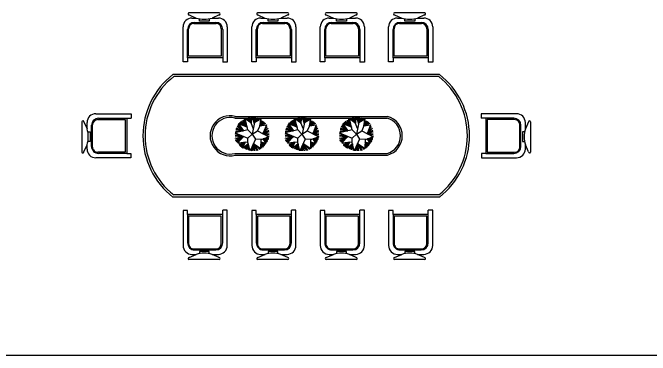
# Model space of a CAD drawing. Header units: millimetres. Extents: x 20731 to 81854, y 49951 to 93037.
# Drawn here: x 49297 to 56529, y 62216 to 66099 of the extents above; entities that cross this region are included whole.
import ezdxf

# ---------------------------------------------------------------- set-up
doc = ezdxf.new("R2010")
doc.units = ezdxf.units.MM
doc.layers.add('www.cad-blocks.net', color=7, linetype='Continuous')

# ---------------------------------------------------------------- blocks, each defined once
blk = doc.blocks.new('A$C4C123E81')
for p, q in [((1235.5, 5089.6), (1578.9, 5089.6)), ((1237.4, 5066.2), (1315.4, 5031)), ((1577, 5066.2), (1496.5, 5031)), ((1315.4, 5031), (1244.7, 5031)), ((1348.8, 5023.2), (1348.8, 4996.7)), ((1348.8, 4996.7), (1460.2, 4996.7)), ((1460.2, 4996.7), (1460.2, 5023.2)), ((1544.7, 5031), (1495.3, 5031)), ((1144.7, 4931), (1144.7, 4531)), ((1522.3, 4969.4), (1271.4, 4969.4)), ((1514.7, 4981), (1274.7, 4981)), ((1644.7, 4533.7), (1644.7, 4931)), ((1194.7, 4901), (1194.7, 4581)), ((1211.4, 4909.4), (1211.4, 4598.5)), ((1582.3, 4598.5), (1582.3, 4909.4)), ((1594.7, 4581), (1594.7, 4901)), ((1194.7, 4581), (1194.7, 4531)), ((1194.7, 4581), (1594.7, 4581)), ((1211.4, 4598.5), (1582.3, 4598.5)), ((1594.7, 4581), (1594.7, 4533.7)), ((1144.7, 4531), (1194.7, 4531)), ((1594.7, 4533.7), (1644.7, 4533.7)), ((699.8, 4056.9), (699.8, 1033.6)), ((2089.5, 4056.9), (2089.5, 1033.6)), ((159.5, 3980), (559.5, 3980)), ((559.5, 3980), (559.5, 3930)), ((723.8, 4048.6), (723.8, 1041.9)), ((2065.5, 4048.6), (2065.5, 1041.9)), ((2239.1, 3980), (2239.1, 3930)), ((2639.1, 3980), (2239.1, 3980)), ((181.1, 3913.2), (491.9, 3913.2)), ((189.5, 3930), (509.5, 3930)), ((491.9, 3913.2), (491.9, 3542.3)), ((509.5, 3930), (559.5, 3930)), ((509.5, 3930), (509.5, 3530)), ((2289.1, 3930), (2239.1, 3930)), ((2289.1, 3930), (2289.1, 3530)), ((2609.1, 3930), (2289.1, 3930)), ((2306.7, 3913.2), (2306.7, 3542.3)), ((2617.5, 3913.2), (2306.7, 3913.2)), ((0.9, 3889.2), (0.9, 3545.8)), ((24.3, 3887.3), (59.5, 3809.2)), ((59.5, 3809.2), (59.5, 3880)), ((109.5, 3610), (109.5, 3850)), ((121.1, 3602.3), (121.1, 3853.2)), ((2677.5, 3602.3), (2677.5, 3853.2)), ((2689.1, 3610), (2689.1, 3850)), ((2774.3, 3887.3), (2739.1, 3809.2)), ((2739.1, 3809.2), (2739.1, 3880)), ((2797.7, 3889.2), (2797.7, 3545.8)), ((67.3, 3775.9), (93.7, 3775.9)), ((93.7, 3775.9), (93.7, 3664.5)), ((2704.9, 3775.9), (2704.9, 3664.5)), ((2731.3, 3775.9), (2704.9, 3775.9)), ((24.3, 3547.7), (59.5, 3628.1)), ((59.5, 3580), (59.5, 3629.3)), ((93.7, 3664.5), (67.3, 3664.5)), ((2704.9, 3664.5), (2731.3, 3664.5)), ((2739.1, 3580), (2739.1, 3629.3)), ((2774.3, 3547.7), (2739.1, 3628.1)), ((556.8, 3480), (159.5, 3480)), ((491.9, 3542.3), (181.1, 3542.3)), ((509.5, 3530), (189.5, 3530)), ((509.5, 3530), (556.8, 3530)), ((556.8, 3530), (556.8, 3480)), ((2289.1, 3530), (2241.8, 3530)), ((2241.8, 3530), (2241.8, 3480)), ((2241.8, 3480), (2639.1, 3480)), ((2289.1, 3530), (2609.1, 3530)), ((2306.7, 3542.3), (2617.5, 3542.3)), ((1174.7, 1735.6), (1174.7, 3462)), ((1194.7, 1735.6), (1194.7, 3462)), ((1594.7, 1735.6), (1594.7, 3462)), ((1614.7, 1735.6), (1614.7, 3462)), ((1242.3, 3256.1), (1280.6, 3200.1)), ((1256.3, 3266.3), (1280.6, 3200.1)), ((1271.2, 3276.2), (1371.5, 3236.5)), ((1281.8, 3199.5), (1271.2, 3276.2)), ((1371.5, 3236.5), (1288.6, 3285.3)), ((1371.5, 3236.5), (1307.8, 3295.5)), ((1371.5, 3236.5), (1329.9, 3301.8)), ((1338.8, 3174.5), (1407, 3303.8)), ((1346.8, 3302.6), (1371.5, 3236.5)), ((1365.9, 3306.5), (1371.5, 3236.5)), ((1385.8, 3306.5), (1371.5, 3236.5)), ((1371.5, 3236.5), (1400.5, 3303.4)), ((1407, 3303.8), (1437.3, 3223.7)), ((1421.9, 3301.8), (1431.2, 3240)), ((1435.1, 3301.8), (1431.2, 3240)), ((1448.4, 3293.9), (1431.2, 3240)), ((1431.2, 3240), (1457.2, 3288.4)), ((1465.3, 3285.3), (1431.2, 3240)), ((1431.2, 3240), (1476.3, 3275)), ((1474.1, 3267.9), (1431.2, 3240)), ((1466.7, 3215.7), (1479.3, 3274.2)), ((1485.2, 3271.8), (1466.7, 3215.7)), ((1466.7, 3215.7), (1474.1, 3267.9)), ((1498.4, 3263.2), (1466.7, 3215.7)), ((159.5, 3205.3), (559.5, 3205.3)), ((559.5, 3205.3), (559.5, 3155.3)), ((1197.4, 3190.6), (1242.3, 3141.7)), ((1242.3, 3141.7), (1206.7, 3207.3)), ((1206.7, 3207.3), (1280.6, 3200.1)), ((1280.6, 3200.1), (1209.9, 3215.1)), ((1280.6, 3200.1), (1220.9, 3228.5)), ((1280.6, 3200.1), (1229.8, 3238.7)), ((1232.7, 3244.2), (1280.6, 3200.1)), ((1280.6, 3200.1), (1338.8, 3174.5)), ((1437.3, 3223.7), (1434.8, 3150.5)), ((1539.6, 3213.1), (1437.1, 3216.7)), ((1508.7, 3253.7), (1466.7, 3215.7)), ((1516.8, 3245), (1466.7, 3215.7)), ((1466.7, 3215.7), (1523.5, 3237.9)), ((1466.7, 3215.7), (1533.8, 3220.6)), ((1483.4, 3128.4), (1539.6, 3213.1)), ((1551.4, 3201.7), (1483.4, 3128.4)), ((1561, 3182.7), (1483.4, 3128.4)), ((2239.1, 3205.3), (2239.1, 3155.3)), ((2639.1, 3205.3), (2239.1, 3205.3)), ((0.9, 3114.5), (0.9, 2771.1)), ((24.3, 3112.6), (59.5, 3034.5)), ((181.1, 3138.5), (491.9, 3138.5)), ((189.5, 3155.3), (509.5, 3155.3)), ((491.9, 3138.5), (491.9, 2767.6)), ((509.5, 3155.3), (559.5, 3155.3)), ((509.5, 3155.3), (509.5, 2755.3)), ((1182.8, 3114.9), (1257.2, 3138.7)), ((1254.5, 3102.9), (1182.8, 3114.9)), ((1257.2, 3138.7), (1183.4, 3142.5)), ((1257.2, 3138.7), (1183.4, 3128.3)), ((1242.3, 3141.7), (1186.3, 3151.2)), ((1242.3, 3141.7), (1191.5, 3168.5)), ((1192.2, 3174.1), (1242.3, 3141.7)), ((1242.3, 3141.7), (1374.6, 3114.8)), ((1243.8, 3097.6), (1316.1, 3126.7)), ((1374.8, 3114.5), (1326.8, 3066.5)), ((1374.8, 3114.5), (1338.8, 3174.5)), ((1374.8, 3114.5), (1434.8, 3150.5)), ((1422.8, 3066.5), (1374.8, 3114.5)), ((1434.8, 3150.5), (1566.9, 3090.5)), ((1566.9, 3167), (1483.4, 3128.4)), ((1566.9, 3143.3), (1483.4, 3128.4)), ((1566.9, 3107.8), (1483.4, 3128.4)), ((1566.9, 3126), (1483.4, 3128.4)), ((2289.1, 3155.3), (2239.1, 3155.3)), ((2289.1, 3155.3), (2289.1, 2755.3)), ((2609.1, 3155.3), (2289.1, 3155.3)), ((2306.7, 3138.5), (2306.7, 2767.6)), ((2617.5, 3138.5), (2306.7, 3138.5)), ((2774.3, 3112.6), (2739.1, 3034.5)), ((2797.7, 3114.5), (2797.7, 2771.1)), ((59.5, 3034.5), (59.5, 3105.3)), ((109.5, 2835.3), (109.5, 3075.3)), ((121.1, 2827.6), (121.1, 3078.5)), ((1184.1, 3102.3), (1252.6, 3103.1)), ((1243.8, 3097.6), (1184.1, 3086.5)), ((1185.6, 3080.2), (1243.8, 3097.6)), ((1189.3, 3064.4), (1243.8, 3097.6)), ((1193.7, 3049.5), (1243.8, 3097.6)), ((1200.2, 3034.7), (1243.8, 3097.6)), ((1326.8, 3066.5), (1200.2, 3034.7)), ((1296.7, 3059), (1204.7, 3027.4)), ((1212.1, 3014), (1296.7, 3059)), ((1220.9, 3000.6), (1296.7, 3059)), ((1229.8, 2987.2), (1296.7, 3059)), ((1296.7, 3059), (1242.3, 2975.3)), ((1296.7, 3059), (1253.3, 2966.6)), ((1296.7, 3059), (1259.2, 2961.2)), ((1326.8, 3066.5), (1362.9, 2922.9)), ((1362.9, 2922.9), (1422.8, 3066.5)), ((1470.9, 3066.5), (1422.8, 3066.5)), ((1475.2, 2950.8), (1464.6, 3066.5)), ((1566.9, 3090.5), (1470.9, 3066.5)), ((1486, 3070.3), (1558.8, 3072.3)), ((1532.5, 3004.9), (1486, 3070.3)), ((1486, 3070.3), (1534.5, 3012.4)), ((1486, 3070.3), (1541.8, 3027.4)), ((1486, 3070.3), (1552.2, 3055.8)), ((1486, 3070.3), (1549.2, 3042.4)), ((2677.5, 2827.6), (2677.5, 3078.5)), ((2689.1, 2835.3), (2689.1, 3075.3)), ((2739.1, 3034.5), (2739.1, 3105.3)), ((67.3, 3001.2), (93.7, 3001.2)), ((93.7, 3001.2), (93.7, 2889.7)), ((1259.2, 2961.2), (1339.3, 3016.6)), ((1339.3, 3016.6), (1268, 2955.6)), ((1339.3, 3016.6), (1280.6, 2949.3)), ((1339.3, 3016.6), (1289.4, 2943)), ((1339.3, 3016.6), (1307.1, 2934.3)), ((1315.2, 2930.4), (1339.3, 3016.6)), ((1327.7, 2928.8), (1339.3, 3016.6)), ((1344.6, 2925.7), (1339.3, 3016.6)), ((1402, 3016.6), (1371.8, 2922.5)), ((1402, 3016.6), (1391.7, 2922.5)), ((1471.9, 2945.4), (1402, 3016.6)), ((1459.4, 2934.3), (1402, 3016.6)), ((1447.6, 2927.2), (1402, 3016.6)), ((1430.7, 2922.5), (1402, 3016.6)), ((1402, 3016.6), (1410.1, 2922.5)), ((1402, 3016.6), (1475.2, 2950.8)), ((1467.5, 3034.6), (1480.8, 2954.8)), ((1467.5, 3034.6), (1496.9, 2964.3)), ((1503.6, 2969.8), (1467.5, 3034.6)), ((1513.1, 2977.7), (1467.5, 3034.6)), ((1467.5, 3034.6), (1532.5, 3004.9)), ((1530.1, 2999), (1467.5, 3034.6)), ((1522, 2988), (1467.5, 3034.6)), ((2704.9, 3001.2), (2704.9, 2889.7)), ((2731.3, 3001.2), (2704.9, 3001.2)), ((24.3, 2773), (59.5, 2853.4)), ((59.5, 2805.3), (59.5, 2854.6)), ((93.7, 2889.7), (67.3, 2889.7)), ((2704.9, 2889.7), (2731.3, 2889.7)), ((2739.1, 2805.3), (2739.1, 2854.6)), ((2774.3, 2773), (2739.1, 2853.4)), ((491.9, 2767.6), (181.1, 2767.6)), ((509.5, 2755.3), (189.5, 2755.3)), ((509.5, 2755.3), (556.8, 2755.3)), ((556.8, 2755.3), (556.8, 2705.3)), ((2289.1, 2755.3), (2241.8, 2755.3)), ((2241.8, 2755.3), (2241.8, 2705.3)), ((2289.1, 2755.3), (2609.1, 2755.3)), ((2306.7, 2767.6), (2617.5, 2767.6)), ((556.8, 2705.3), (159.5, 2705.3)), ((1371.5, 2619.2), (1307.8, 2678.2)), ((1371.5, 2619.2), (1329.9, 2684.5)), ((1338.8, 2557.2), (1407, 2686.5)), ((1346.8, 2685.3), (1371.5, 2619.2)), ((1365.9, 2689.2), (1371.5, 2619.2)), ((1385.8, 2689.2), (1371.5, 2619.2)), ((1371.5, 2619.2), (1400.5, 2686.1)), ((1407, 2686.5), (1437.3, 2606.4)), ((1421.9, 2684.5), (1431.2, 2622.7)), ((1435.1, 2684.5), (1431.2, 2622.7)), ((1448.4, 2676.6), (1431.2, 2622.7)), ((2241.8, 2705.3), (2639.1, 2705.3)), ((1280.6, 2582.7), (1220.9, 2611.1)), ((1280.6, 2582.7), (1229.8, 2621.4)), ((1232.7, 2626.9), (1280.6, 2582.7)), ((1242.3, 2638.7), (1280.6, 2582.7)), ((1256.3, 2649), (1280.6, 2582.7)), ((1271.2, 2658.9), (1371.5, 2619.2)), ((1281.8, 2582.2), (1271.2, 2658.9)), ((1371.5, 2619.2), (1288.6, 2667.9)), ((1431.2, 2622.7), (1457.2, 2671.1)), ((1465.3, 2667.9), (1431.2, 2622.7)), ((1431.2, 2622.7), (1476.3, 2657.7)), ((1474.1, 2650.6), (1431.2, 2622.7)), ((1437.3, 2606.4), (1434.8, 2533.2)), ((1466.7, 2598.3), (1479.3, 2656.9)), ((1485.2, 2654.5), (1466.7, 2598.3)), ((1466.7, 2598.3), (1474.1, 2650.6)), ((1498.4, 2645.8), (1466.7, 2598.3)), ((1508.7, 2636.4), (1466.7, 2598.3)), ((1516.8, 2627.7), (1466.7, 2598.3)), ((1466.7, 2598.3), (1523.5, 2620.6)), ((1466.7, 2598.3), (1533.8, 2603.2)), ((1242.3, 2524.4), (1186.3, 2533.9)), ((1242.3, 2524.4), (1191.5, 2551.2)), ((1192.2, 2556.7), (1242.3, 2524.4)), ((1197.4, 2573.3), (1242.3, 2524.4)), ((1242.3, 2524.4), (1206.7, 2590)), ((1206.7, 2590), (1280.6, 2582.7)), ((1280.6, 2582.7), (1209.9, 2597.7)), ((1280.6, 2582.7), (1338.8, 2557.2)), ((1374.8, 2497.2), (1338.8, 2557.2)), ((1374.8, 2497.2), (1434.8, 2533.2)), ((1434.8, 2533.2), (1566.9, 2473.2)), ((1539.6, 2595.8), (1437.1, 2599.4)), ((1483.4, 2511.1), (1539.6, 2595.8)), ((1551.4, 2584.3), (1483.4, 2511.1)), ((1561, 2565.4), (1483.4, 2511.1)), ((1566.9, 2549.6), (1483.4, 2511.1)), ((1182.8, 2497.6), (1257.2, 2521.4)), ((1254.5, 2485.6), (1182.8, 2497.6)), ((1257.2, 2521.4), (1183.4, 2525.2)), ((1257.2, 2521.4), (1183.4, 2511)), ((1184.1, 2485), (1252.6, 2485.7)), ((1243.8, 2480.2), (1184.1, 2469.2)), ((1185.6, 2462.9), (1243.8, 2480.2)), ((1189.3, 2447.1), (1243.8, 2480.2)), ((1193.7, 2432.1), (1243.8, 2480.2)), ((1200.2, 2417.4), (1243.8, 2480.2)), ((1242.3, 2524.4), (1374.6, 2497.5)), ((1243.8, 2480.2), (1316.1, 2509.4)), ((1374.8, 2497.2), (1326.8, 2449.2)), ((1422.8, 2449.2), (1374.8, 2497.2)), ((1566.9, 2473.2), (1470.9, 2449.2)), ((1566.9, 2526), (1483.4, 2511.1)), ((1566.9, 2490.5), (1483.4, 2511.1)), ((1566.9, 2508.6), (1483.4, 2511.1)), ((159.5, 2428.8), (559.5, 2428.8)), ((559.5, 2428.8), (559.5, 2378.8)), ((1326.8, 2449.2), (1200.2, 2417.4)), ((1296.7, 2441.6), (1204.7, 2410)), ((1212.1, 2396.6), (1296.7, 2441.6)), ((1220.9, 2383.2), (1296.7, 2441.6)), ((1229.8, 2369.8), (1296.7, 2441.6)), ((1296.7, 2441.6), (1242.3, 2358)), ((1296.7, 2441.6), (1253.3, 2349.3)), ((1296.7, 2441.6), (1259.2, 2343.9)), ((1259.2, 2343.9), (1339.3, 2399.3)), ((1339.3, 2399.3), (1268, 2338.3)), ((1339.3, 2399.3), (1280.6, 2332)), ((1339.3, 2399.3), (1289.4, 2325.7)), ((1339.3, 2399.3), (1307.1, 2317)), ((1315.2, 2313), (1339.3, 2399.3)), ((1326.8, 2449.2), (1362.9, 2305.5)), ((1327.7, 2311.5), (1339.3, 2399.3)), ((1344.6, 2308.3), (1339.3, 2399.3)), ((1362.9, 2305.5), (1422.8, 2449.2)), ((1402, 2399.3), (1371.8, 2305.2)), ((1402, 2399.3), (1391.7, 2305.2)), ((1471.9, 2328), (1402, 2399.3)), ((1459.4, 2317), (1402, 2399.3)), ((1447.6, 2309.9), (1402, 2399.3)), ((1430.7, 2305.2), (1402, 2399.3)), ((1402, 2399.3), (1410.1, 2305.2)), ((1402, 2399.3), (1475.2, 2333.5)), ((1470.9, 2449.2), (1422.8, 2449.2)), ((1475.2, 2333.5), (1464.6, 2449.2)), ((1467.5, 2417.3), (1480.8, 2337.5)), ((1467.5, 2417.3), (1496.9, 2347)), ((1503.6, 2352.5), (1467.5, 2417.3)), ((1513.1, 2360.4), (1467.5, 2417.3)), ((1467.5, 2417.3), (1532.5, 2387.6)), ((1530.1, 2381.7), (1467.5, 2417.3)), ((1522, 2370.6), (1467.5, 2417.3)), ((1486, 2453), (1558.8, 2455)), ((1532.5, 2387.6), (1486, 2453)), ((1486, 2453), (1534.5, 2395.1)), ((1486, 2453), (1541.8, 2410)), ((1486, 2453), (1552.2, 2438.4)), ((1486, 2453), (1549.2, 2425)), ((2239.1, 2428.8), (2239.1, 2378.8)), ((2639.1, 2428.8), (2239.1, 2428.8)), ((0.9, 2338), (0.9, 1994.6)), ((24.3, 2336.1), (59.5, 2258)), ((59.5, 2258), (59.5, 2328.8)), ((181.1, 2362), (491.9, 2362)), ((189.5, 2378.8), (509.5, 2378.8)), ((491.9, 2362), (491.9, 1991.2)), ((509.5, 2378.8), (559.5, 2378.8)), ((509.5, 2378.8), (509.5, 1978.8)), ((2289.1, 2378.8), (2239.1, 2378.8)), ((2289.1, 2378.8), (2289.1, 1978.8)), ((2609.1, 2378.8), (2289.1, 2378.8)), ((2306.7, 2362), (2306.7, 1991.2)), ((2617.5, 2362), (2306.7, 2362)), ((2774.3, 2336.1), (2739.1, 2258)), ((2739.1, 2258), (2739.1, 2328.8)), ((2797.7, 2338), (2797.7, 1994.6)), ((109.5, 2058.8), (109.5, 2298.8)), ((121.1, 2051.2), (121.1, 2302)), ((2677.5, 2051.2), (2677.5, 2302)), ((2689.1, 2058.8), (2689.1, 2298.8)), ((67.3, 2224.7), (93.7, 2224.7)), ((93.7, 2224.7), (93.7, 2113.3)), ((2704.9, 2224.7), (2704.9, 2113.3)), ((2731.3, 2224.7), (2704.9, 2224.7)), ((93.7, 2113.3), (67.3, 2113.3)), ((1371.5, 2054.1), (1288.6, 2102.9)), ((1371.5, 2054.1), (1307.8, 2113.1)), ((1371.5, 2054.1), (1329.9, 2119.4)), ((1338.8, 1992.1), (1407, 2121.4)), ((1346.8, 2120.2), (1371.5, 2054.1)), ((1365.9, 2124.1), (1371.5, 2054.1)), ((1385.8, 2124.1), (1371.5, 2054.1)), ((1371.5, 2054.1), (1400.5, 2121)), ((1407, 2121.4), (1437.3, 2041.4)), ((1421.9, 2119.4), (1431.2, 2057.6)), ((1435.1, 2119.4), (1431.2, 2057.6)), ((1448.4, 2111.5), (1431.2, 2057.6)), ((1431.2, 2057.6), (1457.2, 2106)), ((1465.3, 2102.9), (1431.2, 2057.6)), ((2704.9, 2113.3), (2731.3, 2113.3)), ((24.3, 1996.5), (59.5, 2076.9)), ((59.5, 2028.8), (59.5, 2078.2)), ((1242.3, 1959.3), (1206.7, 2024.9)), ((1206.7, 2024.9), (1280.6, 2017.7)), ((1280.6, 2017.7), (1209.9, 2032.7)), ((1280.6, 2017.7), (1220.9, 2046.1)), ((1280.6, 2017.7), (1229.8, 2056.3)), ((1232.7, 2061.8), (1280.6, 2017.7)), ((1242.3, 2073.7), (1280.6, 2017.7)), ((1256.3, 2083.9), (1280.6, 2017.7)), ((1271.2, 2093.8), (1371.5, 2054.1)), ((1281.8, 2017.1), (1271.2, 2093.8)), ((1431.2, 2057.6), (1476.3, 2092.6)), ((1474.1, 2085.5), (1431.2, 2057.6)), ((1437.3, 2041.4), (1434.8, 1968.1)), ((1539.6, 2030.7), (1437.1, 2034.3)), ((1466.7, 2033.3), (1479.3, 2091.8)), ((1485.2, 2089.4), (1466.7, 2033.3)), ((1466.7, 2033.3), (1474.1, 2085.5)), ((1498.4, 2080.8), (1466.7, 2033.3)), ((1508.7, 2071.3), (1466.7, 2033.3)), ((1516.8, 2062.6), (1466.7, 2033.3)), ((1466.7, 2033.3), (1523.5, 2055.5)), ((1466.7, 2033.3), (1533.8, 2038.2)), ((1483.4, 1946), (1539.6, 2030.7)), ((2739.1, 2028.8), (2739.1, 2078.2)), ((2774.3, 1996.5), (2739.1, 2076.9)), ((491.9, 1991.2), (181.1, 1991.2)), ((509.5, 1978.8), (189.5, 1978.8)), ((509.5, 1978.8), (556.8, 1978.8)), ((556.8, 1978.8), (556.8, 1928.8)), ((1182.8, 1932.5), (1257.2, 1956.3)), ((1257.2, 1956.3), (1183.4, 1960.1)), ((1257.2, 1956.3), (1183.4, 1945.9)), ((1242.3, 1959.3), (1186.3, 1968.8)), ((1242.3, 1959.3), (1191.5, 1986.2)), ((1192.2, 1991.7), (1242.3, 1959.3)), ((1197.4, 2008.2), (1242.3, 1959.3)), ((1242.3, 1959.3), (1374.6, 1932.4)), ((1280.6, 2017.7), (1338.8, 1992.1)), ((1374.8, 1932.1), (1338.8, 1992.1)), ((1374.8, 1932.1), (1434.8, 1968.1)), ((1434.8, 1968.1), (1566.9, 1908.1)), ((1551.4, 2019.3), (1483.4, 1946)), ((1561, 2000.3), (1483.4, 1946)), ((1566.9, 1984.6), (1483.4, 1946)), ((1566.9, 1960.9), (1483.4, 1946)), ((2289.1, 1978.8), (2241.8, 1978.8)), ((2241.8, 1978.8), (2241.8, 1928.8)), ((2289.1, 1978.8), (2609.1, 1978.8)), ((2306.7, 1991.2), (2617.5, 1991.2)), ((556.8, 1928.8), (159.5, 1928.8)), ((1254.5, 1920.5), (1182.8, 1932.5)), ((1184.1, 1919.9), (1252.6, 1920.7)), ((1243.8, 1915.2), (1184.1, 1904.1)), ((1185.6, 1897.8), (1243.8, 1915.2)), ((1189.3, 1882), (1243.8, 1915.2)), ((1193.7, 1867.1), (1243.8, 1915.2)), ((1200.2, 1852.4), (1243.8, 1915.2)), ((1326.8, 1884.1), (1200.2, 1852.4)), ((1243.8, 1915.2), (1316.1, 1944.3)), ((1374.8, 1932.1), (1326.8, 1884.1)), ((1326.8, 1884.1), (1362.9, 1740.5)), ((1362.9, 1740.5), (1422.8, 1884.1)), ((1422.8, 1884.1), (1374.8, 1932.1)), ((1470.9, 1884.1), (1422.8, 1884.1)), ((1475.2, 1768.4), (1464.6, 1884.1)), ((1566.9, 1908.1), (1470.9, 1884.1)), ((1566.9, 1925.4), (1483.4, 1946)), ((1566.9, 1943.6), (1483.4, 1946)), ((1486, 1887.9), (1558.8, 1889.9)), ((1532.5, 1822.5), (1486, 1887.9)), ((1486, 1887.9), (1534.5, 1830)), ((1486, 1887.9), (1541.8, 1845)), ((1486, 1887.9), (1552.2, 1873.4)), ((1486, 1887.9), (1549.2, 1860)), ((2241.8, 1928.8), (2639.1, 1928.8)), ((1296.7, 1876.6), (1204.7, 1845)), ((1212.1, 1831.6), (1296.7, 1876.6)), ((1220.9, 1818.2), (1296.7, 1876.6)), ((1229.8, 1804.8), (1296.7, 1876.6)), ((1296.7, 1876.6), (1242.3, 1792.9)), ((1296.7, 1876.6), (1253.3, 1784.3)), ((1296.7, 1876.6), (1259.2, 1778.9)), ((1259.2, 1778.9), (1339.3, 1834.2)), ((1339.3, 1834.2), (1268, 1773.2)), ((1339.3, 1834.2), (1280.6, 1766.9)), ((1339.3, 1834.2), (1289.4, 1760.6)), ((1339.3, 1834.2), (1307.1, 1751.9)), ((1315.2, 1748), (1339.3, 1834.2)), ((1327.7, 1746.4), (1339.3, 1834.2)), ((1344.6, 1743.3), (1339.3, 1834.2)), ((1402, 1834.2), (1371.8, 1740.1)), ((1402, 1834.2), (1391.7, 1740.1)), ((1471.9, 1763), (1402, 1834.2)), ((1459.4, 1751.9), (1402, 1834.2)), ((1447.6, 1744.8), (1402, 1834.2)), ((1430.7, 1740.1), (1402, 1834.2)), ((1402, 1834.2), (1410.1, 1740.1)), ((1402, 1834.2), (1475.2, 1768.4)), ((1467.5, 1852.2), (1480.8, 1772.4)), ((1467.5, 1852.2), (1496.9, 1781.9)), ((1503.6, 1787.4), (1467.5, 1852.2)), ((1513.1, 1795.3), (1467.5, 1852.2)), ((1467.5, 1852.2), (1532.5, 1822.5)), ((1530.1, 1816.6), (1467.5, 1852.2)), ((1522, 1805.6), (1467.5, 1852.2)), ((159.5, 1649.1), (559.5, 1649.1)), ((189.5, 1599.1), (509.5, 1599.1)), ((509.5, 1599.1), (559.5, 1599.1)), ((509.5, 1599.1), (509.5, 1199.1)), ((559.5, 1649.1), (559.5, 1599.1)), ((2239.1, 1649.1), (2239.1, 1599.1)), ((2639.1, 1649.1), (2239.1, 1649.1)), ((2289.1, 1599.1), (2239.1, 1599.1)), ((2289.1, 1599.1), (2289.1, 1199.1)), ((2609.1, 1599.1), (2289.1, 1599.1)), ((0.9, 1558.4), (0.9, 1214.9)), ((24.3, 1556.4), (59.5, 1478.4)), ((59.5, 1478.4), (59.5, 1549.1)), ((109.5, 1279.1), (109.5, 1519.1)), ((121.1, 1271.5), (121.1, 1522.4)), ((181.1, 1582.4), (491.9, 1582.4)), ((491.9, 1582.4), (491.9, 1211.5)), ((2306.7, 1582.4), (2306.7, 1211.5)), ((2617.5, 1582.4), (2306.7, 1582.4)), ((2677.5, 1271.5), (2677.5, 1522.4)), ((2689.1, 1279.1), (2689.1, 1519.1)), ((2774.3, 1556.4), (2739.1, 1478.4)), ((2739.1, 1478.4), (2739.1, 1549.1)), ((2797.7, 1558.4), (2797.7, 1214.9)), ((67.3, 1445), (93.7, 1445)), ((93.7, 1445), (93.7, 1333.6)), ((2704.9, 1445), (2704.9, 1333.6)), ((2731.3, 1445), (2704.9, 1445)), ((93.7, 1333.6), (67.3, 1333.6)), ((2704.9, 1333.6), (2731.3, 1333.6)), ((24.3, 1216.9), (59.5, 1297.3)), ((59.5, 1249.1), (59.5, 1298.5)), ((2739.1, 1249.1), (2739.1, 1298.5)), ((2774.3, 1216.9), (2739.1, 1297.3)), ((491.9, 1211.5), (181.1, 1211.5)), ((509.5, 1199.1), (189.5, 1199.1)), ((509.5, 1199.1), (556.8, 1199.1)), ((556.8, 1199.1), (556.8, 1149.1)), ((2289.1, 1199.1), (2241.8, 1199.1)), ((2241.8, 1199.1), (2241.8, 1149.1)), ((2289.1, 1199.1), (2609.1, 1199.1)), ((2306.7, 1211.5), (2617.5, 1211.5)), ((556.8, 1149.1), (159.5, 1149.1)), ((2241.8, 1149.1), (2639.1, 1149.1)), ((1144.7, 559.5), (1194.7, 559.5)), ((1144.7, 159.5), (1144.7, 559.5)), ((1194.7, 509.5), (1194.7, 559.5)), ((1194.7, 509.5), (1594.7, 509.5)), ((1194.7, 189.5), (1194.7, 509.5)), ((1594.7, 509.5), (1594.7, 556.8)), ((1594.7, 556.8), (1644.7, 556.8)), ((1594.7, 509.5), (1594.7, 189.5)), ((1644.7, 556.8), (1644.7, 159.5)), ((1211.4, 491.9), (1582.3, 491.9)), ((1211.4, 181.1), (1211.4, 491.9)), ((1582.3, 491.9), (1582.3, 181.1)), ((1522.3, 121.1), (1271.4, 121.1)), ((1514.7, 109.5), (1274.7, 109.5)), ((1348.8, 93.7), (1460.2, 93.7)), ((1348.8, 67.3), (1348.8, 93.7)), ((1460.2, 93.7), (1460.2, 67.3)), ((1235.5, 0.9), (1578.9, 0.9)), ((1237.4, 24.3), (1315.4, 59.5)), ((1315.4, 59.5), (1244.7, 59.5)), ((1544.7, 59.5), (1495.3, 59.5)), ((1577, 24.3), (1496.5, 59.5))]:
    blk.add_line(p, q)
for centre, radius, start, end in [((1237, 5078.4), 12.2, 98.79085, 276.74154), ((1577.3, 5078.4), 12.2, 263.25846, 81.20915), ((1244.7, 4931), 100, 90, 180), ((1406, 5314.7), 297.8, 252.29768, 287.70232), ((1544.7, 4931), 100, 0, 90), ((1274.7, 4901), 80, 90, 180), ((1271.4, 4909.4), 60, 90, 180), ((1514.7, 4901), 80, 0, 90), ((1522.3, 4909.4), 60, 0, 90), ((1394.7, 3517.8), 879.4, 37.80314, 142.19686), ((1394.7, 3517.8), 855.4, 38.35022, 141.64978), ((159.5, 3880), 100, 90, 180), ((2639.1, 3880), 100, 0, 90), ((189.5, 3850), 80, 90, 180), ((181.1, 3853.2), 60, 90, 180), ((2609.1, 3850), 80, 0, 90), ((2617.5, 3853.2), 60, 0, 90), ((12.1, 3887.6), 12.2, 353.25846, 171.20915), ((2786.5, 3887.6), 12.2, 8.79085, 186.74154), ((-224.2, 3718.6), 297.8, 342.29768, 17.70232), ((3022.8, 3718.6), 297.8, 162.29768, 197.70232), ((1394.7, 3408.5), 227, 14.99006, 165.00994), ((12.1, 3547.3), 12.2, 188.79085, 6.74154), ((159.5, 3580), 100, 180, 270), ((189.5, 3610), 80, 180, 270), ((181.1, 3602.3), 60, 180, 270), ((1394.7, 3408.5), 207, 14.99006, 165.00994), ((2609.1, 3610), 80, 270, 0), ((2617.5, 3602.3), 60, 270, 0), ((2639.1, 3580), 100, 270, 0), ((2786.5, 3547.3), 12.2, 173.25846, 351.20915), ((159.5, 3105.3), 100, 90, 180), ((2639.1, 3105.3), 100, 0, 90), ((12.1, 3112.9), 12.2, 353.25846, 171.20915), ((189.5, 3075.3), 80, 90, 180), ((181.1, 3078.5), 60, 90, 180), ((2609.1, 3075.3), 80, 0, 90), ((2617.5, 3078.5), 60, 0, 90), ((2786.5, 3112.9), 12.2, 8.79085, 186.74154), ((-224.2, 2943.9), 297.8, 342.29768, 17.70232), ((3022.8, 2943.9), 297.8, 162.29768, 197.70232), ((189.5, 2835.3), 80, 180, 270), ((181.1, 2827.6), 60, 180, 270), ((2609.1, 2835.3), 80, 270, 0), ((2617.5, 2827.6), 60, 270, 0), ((12.1, 2772.6), 12.2, 188.79085, 6.74154), ((159.5, 2805.3), 100, 180, 270), ((2639.1, 2805.3), 100, 270, 0), ((2786.5, 2772.6), 12.2, 173.25846, 351.20915), ((159.5, 2328.8), 100, 90, 180), ((2639.1, 2328.8), 100, 0, 90), ((12.1, 2336.4), 12.2, 353.25846, 171.20915), ((189.5, 2298.8), 80, 90, 180), ((181.1, 2302), 60, 90, 180), ((2609.1, 2298.8), 80, 0, 90), ((2617.5, 2302), 60, 0, 90), ((2786.5, 2336.4), 12.2, 8.79085, 186.74154), ((-224.2, 2167.5), 297.8, 342.29768, 17.70232), ((3022.8, 2167.5), 297.8, 162.29768, 197.70232), ((159.5, 2028.8), 100, 180, 270), ((189.5, 2058.8), 80, 180, 270), ((181.1, 2051.2), 60, 180, 270), ((2609.1, 2058.8), 80, 270, 0), ((2617.5, 2051.2), 60, 270, 0), ((2639.1, 2028.8), 100, 270, 0), ((12.1, 1996.2), 12.2, 188.79085, 6.74154), ((2786.5, 1996.2), 12.2, 173.25846, 351.20915), ((1394.7, 1682), 227, 165.00994, 14.99006), ((1394.7, 1682), 207, 165.00994, 14.99006), ((159.5, 1549.1), 100, 90, 180), ((189.5, 1519.1), 80, 90, 180), ((2609.1, 1519.1), 80, 0, 90), ((2639.1, 1549.1), 100, 0, 90), ((12.1, 1556.8), 12.2, 353.25846, 171.20915), ((181.1, 1522.4), 60, 90, 180), ((2617.5, 1522.4), 60, 0, 90), ((2786.5, 1556.8), 12.2, 8.79085, 186.74154), ((-224.2, 1387.8), 297.8, 342.29768, 17.70232), ((3022.8, 1387.8), 297.8, 162.29768, 197.70232), ((159.5, 1249.1), 100, 180, 270), ((189.5, 1279.1), 80, 180, 270), ((181.1, 1271.5), 60, 180, 270), ((2609.1, 1279.1), 80, 270, 0), ((2617.5, 1271.5), 60, 270, 0), ((2639.1, 1249.1), 100, 270, 0), ((12.1, 1216.5), 12.2, 188.79085, 6.74154), ((2786.5, 1216.5), 12.2, 173.25846, 351.20915), ((1394.7, 1572.6), 879.4, 217.80314, 322.19686), ((1394.7, 1572.6), 855.4, 218.35022, 321.64978), ((1244.7, 159.5), 100, 180, 270), ((1274.7, 189.5), 80, 180, 270), ((1271.4, 181.1), 60, 180, 270), ((1514.7, 189.5), 80, 270, 0), ((1522.3, 181.1), 60, 270, 0), ((1544.7, 159.5), 100, 270, 0), ((1406, -224.2), 297.8, 72.29768, 107.70232), ((1237, 12.1), 12.2, 83.25846, 261.20915), ((1577.3, 12.1), 12.2, 278.79085, 96.74154)]:
    blk.add_arc(centre, radius, start, end)
blk = doc.blocks.new('FORMAT')
at = {"layer": 'www.cad-blocks.net', "color": 155, "true_color": 0x546d8e}
blk.add_line((26338.8, 62216.1), (70193.3, 62216.1), dxfattribs=at)

msp = doc.modelspace()

# ---------------------------------------------------------------- block references
msp.add_blockref('FORMAT', (0, 0))
at = {"rotation": 270}
msp.add_blockref('A$C4C123E81', (50081, 66099), dxfattribs=at)

doc.saveas('drawing.dxf')
